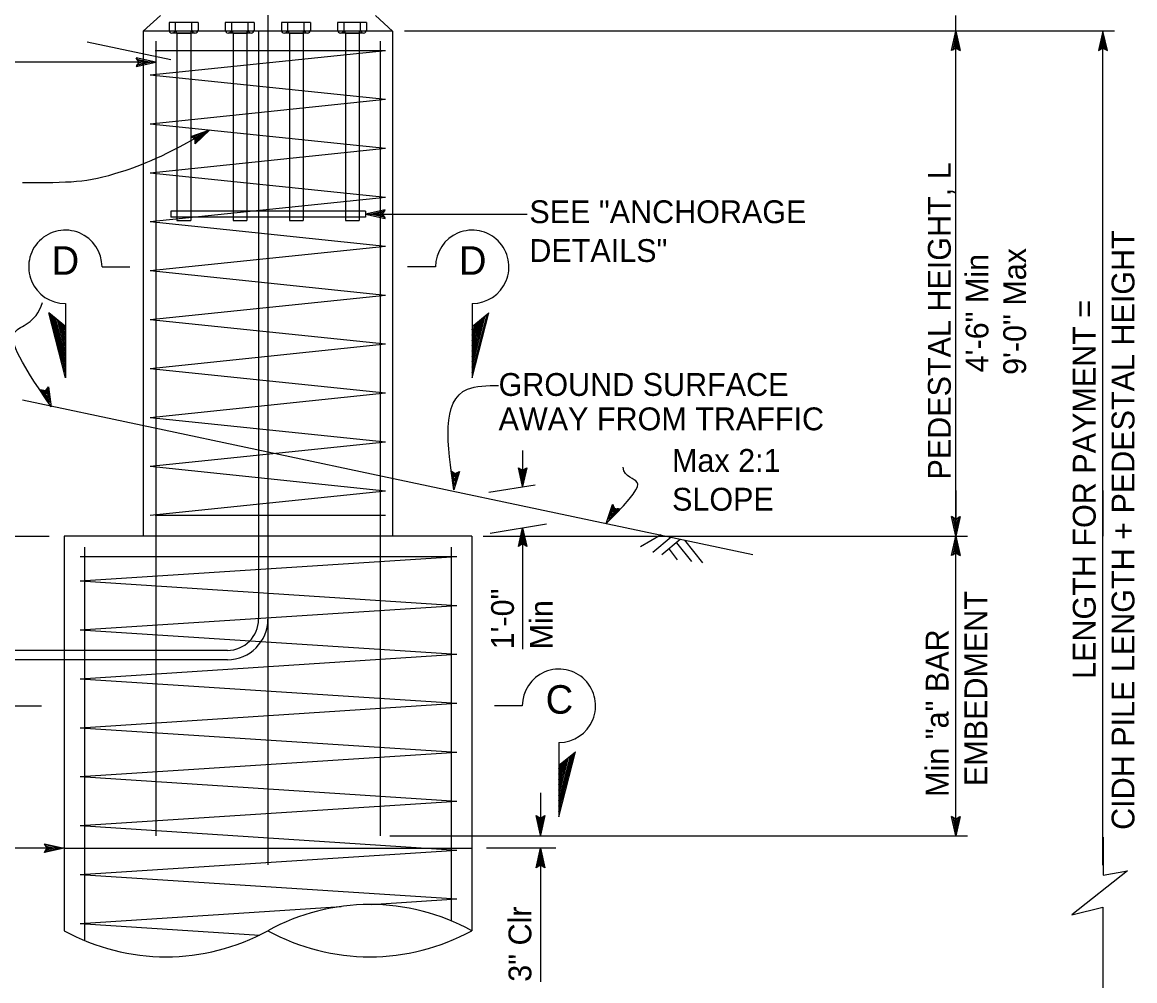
# Model space of a CAD drawing. Extents: x -893 to 867, y -474 to 712.
# Drawn here: x -591.1 to -249.9, y -218.9 to 75 of the extents above; entities that cross this region are included whole.
import ezdxf

# ---------------------------------------------------------------- set-up
doc = ezdxf.new("R2010")
doc.units = 0
for name, color, linetype in [('60 Nongeo Data', 7, 'Continuous'), ('pp_PRESENTATION', 7, 'Continuous'), ('str_Center-Line-A', 7, 'Continuous'), ('str_Concrete-A', 7, 'Continuous'), ('str_Dimensions-A', 7, 'Continuous'), ('str_Grades-A', 7, 'Continuous'), ('str_Misc-Steel-B', 7, 'Continuous'), ('str_Reinforcement-A', 7, 'Continuous'), ('str_Text-A', 7, 'Continuous'), ('str_Utilities-A', 7, 'Continuous')]:
    doc.layers.add(name, color=color, linetype=linetype)

# ---------------------------------------------------------------- blocks, each defined once
blk = doc.blocks.new('AHT')
at = {"layer": '60 Nongeo Data'}
blk.add_lwpolyline([(-5.9055, 1.3189), (0, 0), (-5.9059, -1.3094), (-5.6957, -0.9602), (-1.3693, -0.0035), (-5.6968, 0.9693), (-5.4886, 0.6205), (-2.7193, 0.002), (-5.4858, -0.6114), (-5.2756, -0.2622), (-4.0791, 0.0031), (-5.2799, 0.2713), (-5.1181, 0), (-5.9059, -1.3094), (-5.1181, 0)], close=True, dxfattribs=at)

msp = doc.modelspace()

# ---------------------------------------------------------------- linework, layer by layer
at = {"layer": 'pp_PRESENTATION'}
for p, q in [((-566.68, -0.02), (-558.12, -0.02)), ((-464.37, -0.02), (-472.93, -0.02)), ((-577.93, -11.27), (-577.93, -34.06)), ((-453.12, -11.27), (-453.12, -34.06)), ((-577.93, -34.06), (-583, -14.17)), ((-577.93, -18.28), (-583, -14.17)), ((-577.93, -32.43), (-582.48, -14.59)), ((-577.93, -30.79), (-581.95, -15.02)), ((-577.93, -29.16), (-581.42, -15.45)), ((-577.93, -27.52), (-580.9, -15.87)), ((-577.93, -25.88), (-580.37, -16.3)), ((-577.93, -24.25), (-579.85, -16.72)), ((-453.12, -34.06), (-448.05, -14.17)), ((-453.12, -18.28), (-448.05, -14.17)), ((-453.12, -32.43), (-448.57, -14.6)), ((-453.12, -30.79), (-449.1, -15.02)), ((-453.12, -29.16), (-449.62, -15.45)), ((-453.12, -27.52), (-450.15, -15.87)), ((-453.12, -25.88), (-450.67, -16.3)), ((-453.12, -24.25), (-451.2, -16.72)), ((-577.93, -22.61), (-579.32, -17.15)), ((-577.93, -20.98), (-578.8, -17.58)), ((-577.93, -19.34), (-578.27, -18)), ((-453.12, -22.61), (-451.73, -17.15)), ((-453.12, -20.98), (-452.25, -17.58)), ((-453.12, -19.34), (-452.78, -18)), ((-593.84, -134.62), (-585.29, -134.62)), ((-437.76, -134.62), (-446.32, -134.62)), ((-426.51, -145.87), (-426.51, -168.66)), ((-426.51, -168.66), (-421.44, -148.76)), ((-426.51, -152.87), (-421.44, -148.76)), ((-426.51, -167.02), (-421.96, -149.19)), ((-426.51, -165.39), (-422.49, -149.61)), ((-426.51, -163.75), (-423.01, -150.04)), ((-426.51, -162.11), (-423.54, -150.47)), ((-426.51, -160.48), (-424.06, -150.89)), ((-426.51, -158.84), (-424.59, -151.32)), ((-426.51, -157.21), (-425.12, -151.74)), ((-426.51, -155.57), (-425.64, -152.17)), ((-426.51, -153.93), (-426.17, -152.6))]:
    msp.add_line(p, q, dxfattribs=at)
for centre, start, end in [((-577.93, -0.02), 359.9995, 270), ((-453.12, -0.02), 270, 180.0005), ((-426.51, -134.62), 270, 180.0005)]:
    msp.add_arc(centre, 11.25, start, end, dxfattribs=at)
at = {"layer": 'str_Center-Line-A'}
msp.add_lwpolyline([(-515.79, 564.69), (-515.79, -183.41)], dxfattribs=at)
at = {"layer": 'str_Concrete-A'}
for p, q in [((-548.76, 77.07), (-554.02, 72.29)), ((-482.82, 77.07), (-477.56, 72.29)), ((-554.02, 72.29), (-554.02, -82.57)), ((-477.56, 72.29), (-554.02, 72.29)), ((-477.56, 72.29), (-477.56, -82.57)), ((-453.27, -82.57), (-578.32, -82.57)), ((-578.32, -82.57), (-578.32, -203.59)), ((-453.27, -82.57), (-453.27, -203.59)), ((-578.32, -178.27), (-453.27, -178.27))]:
    msp.add_line(p, q, dxfattribs=at)
for centre, start, end in [((-484.53, -260.49), 61.2143, 118.7857), ((-547.05, -146.69), 241.2143, 298.7857), ((-484.53, -146.69), 241.2143, 298.7857)]:
    msp.add_arc(centre, 64.92, start, end, dxfattribs=at)
at = {"layer": 'str_Dimensions-A'}
for p, q in [((-304.71, -82.57), (-304.71, 77.07)), ((-256.11, 72.29), (-473.89, 72.29)), ((-259.61, -174.94), (-259.61, 72.29)), ((-571.19, 69), (-545.61, 63.58)), ((-437.66, -56.38), (-437.66, -67.37)), ((-437.66, -67.37), (-438.93, -61.64)), ((-438.93, -61.64), (-438.93, -61.64)), ((-438.93, -61.64), (-437.66, -62.4)), ((-437.66, -66.04), (-438.59, -61.86)), ((-437.66, -64.73), (-438.26, -62.03)), ((-437.66, -63.41), (-437.91, -62.26)), ((-437.66, -62.4), (-436.38, -61.64)), ((-436.38, -61.64), (-437.66, -67.37)), ((-436.72, -61.85), (-437.66, -66.06)), ((-437.06, -62.07), (-437.66, -64.73)), ((-437.39, -62.24), (-437.66, -63.41)), ((-436.38, -61.64), (-436.38, -61.64)), ((-448.05, -69.15), (-433.77, -66.83)), ((-437.66, -67.37), (-437.66, -67.37)), ((-304.71, -68.57), (-304.71, -82.57)), ((-259.61, -68.57), (-259.61, -82.57)), ((-447.59, -81.65), (-430.36, -78.85)), ((-438.94, -85.77), (-437.66, -80.03)), ((-438.6, -85.56), (-437.66, -81.35)), ((-437.66, -80.03), (-437.66, -80.03)), ((-437.66, -80.03), (-436.39, -85.77)), ((-437.66, -80.03), (-437.66, -117.25)), ((-437.66, -81.36), (-436.73, -85.54)), ((-725.76, -82.57), (-582.89, -82.57)), ((-449.77, -82.57), (-301.21, -82.57)), ((-437.66, -85), (-438.94, -85.77)), ((-438.26, -85.34), (-437.66, -82.67)), ((-437.92, -85.17), (-437.66, -83.99)), ((-437.66, -82.67), (-437.06, -85.37)), ((-437.66, -83.99), (-437.41, -85.15)), ((-436.39, -85.77), (-437.66, -85)), ((-304.71, -174.53), (-304.71, -82.57)), ((-438.94, -85.77), (-438.94, -85.77)), ((-436.39, -85.77), (-436.39, -85.77)), ((-259.61, -183.52), (-259.61, -92.19)), ((-259.61, -183.52), (-259.61, -92.19)), ((-432.15, -161.33), (-432.15, -174.27)), ((-432.15, -174.27), (-433.48, -168.27)), ((-433.48, -168.27), (-433.48, -168.27)), ((-433.48, -168.27), (-432.15, -169.07)), ((-432.15, -172.88), (-433.12, -168.5)), ((-432.15, -171.51), (-432.77, -168.68)), ((-432.14, -170.13), (-432.41, -168.92)), ((-432.15, -169.07), (-430.81, -168.27)), ((-430.81, -168.27), (-432.15, -174.27)), ((-431.16, -168.49), (-432.15, -172.89)), ((-431.52, -168.72), (-432.15, -171.51)), ((-431.87, -168.9), (-432.14, -170.13)), ((-430.81, -168.27), (-430.81, -168.27)), ((-478.42, -174.53), (-301.21, -174.53)), ((-432.15, -174.27), (-432.15, -174.27)), ((-427.46, -178.27), (-448.72, -178.27)), ((-433.49, -184.27), (-432.15, -178.27)), ((-433.13, -184.05), (-432.15, -179.65)), ((-432.15, -178.27), (-432.15, -219.23)), ((-432.15, -178.27), (-432.15, -178.27)), ((-432.15, -178.27), (-430.82, -184.27)), ((-432.14, -179.66), (-431.18, -184.03)), ((-432.15, -183.47), (-433.49, -184.27)), ((-433.49, -184.27), (-433.49, -184.27)), ((-432.77, -183.82), (-432.15, -181.03)), ((-432.43, -183.64), (-432.15, -182.41)), ((-432.15, -181.03), (-431.52, -183.86)), ((-432.15, -182.41), (-431.88, -183.62)), ((-430.82, -184.27), (-432.15, -183.47)), ((-430.82, -184.27), (-430.82, -184.27))]:
    msp.add_line(p, q, dxfattribs=at)
msp.add_lwpolyline([(-259.6, -174.94), (-259.59, -186.59), (-252.07, -185.25), (-269.18, -198.75), (-259.7, -196.41), (-259.69, -263.68)], dxfattribs=at)
at = {"layer": 'str_Grades-A'}
for p, q in [((-591.12, -40.79), (-554.41, -48.57)), ((-554.41, -48.57), (-477.22, -64.92)), ((-477.22, -64.92), (-367, -88.27)), ((-395.11, -82.24), (-401.45, -85.86)), ((-392.12, -82.92), (-397.7, -87.58)), ((-389.34, -83.63), (-394.92, -88.3)), ((-390.48, -84.62), (-385.86, -90.41)), ((-388.01, -83.8), (-382.45, -90.78)), ((-392.67, -86.55), (-390.27, -89.89))]:
    msp.add_line(p, q, dxfattribs=at)
at = {"layer": 'str_Misc-Steel-B'}
for p, q in [((-537.21, 74.87), (-546.12, 74.87)), ((-546.12, 74.87), (-546.12, 72.63)), ((-538.14, 71.69), (-545.17, 71.69)), ((-544.21, 74.87), (-544.21, 72.5)), ((-539.12, 72.64), (-539.12, 74.87)), ((-537.21, 74.87), (-537.21, 72.58)), ((-519.98, 74.87), (-528.89, 74.87)), ((-528.89, 74.87), (-528.89, 72.63)), ((-520.9, 71.69), (-527.94, 71.69)), ((-526.98, 74.87), (-526.98, 72.51)), ((-521.89, 72.64), (-521.89, 74.87)), ((-519.98, 74.87), (-519.98, 72.58)), ((-502.75, 74.87), (-511.65, 74.87)), ((-511.65, 74.87), (-511.65, 72.63)), ((-503.67, 71.69), (-510.71, 71.69)), ((-509.75, 74.87), (-509.75, 72.51)), ((-504.66, 72.64), (-504.66, 74.87)), ((-502.75, 74.87), (-502.75, 72.58)), ((-485.51, 74.87), (-494.41, 74.87)), ((-494.41, 74.87), (-494.41, 72.63)), ((-486.43, 71.69), (-493.47, 71.69)), ((-492.51, 74.87), (-492.51, 72.51)), ((-487.42, 72.64), (-487.42, 74.87)), ((-485.51, 74.87), (-485.51, 72.58)), ((-539.47, 71.55), (-543.68, 71.55)), ((-543.68, 71.55), (-543.68, 14.23)), ((-539.47, 71.55), (-539.47, 14.23)), ((-522.24, 71.55), (-526.45, 71.55)), ((-526.45, 71.55), (-526.45, 14.23)), ((-522.24, 71.55), (-522.24, 14.23)), ((-505.01, 71.56), (-509.21, 71.56)), ((-509.21, 71.56), (-509.21, 14.23)), ((-505.01, 71.56), (-505.01, 14.23)), ((-487.77, 71.55), (-491.98, 71.55)), ((-491.98, 71.55), (-491.98, 14.23)), ((-487.77, 71.55), (-487.77, 14.23)), ((-485.86, 17.09), (-545.59, 17.09)), ((-545.59, 17.09), (-545.59, 15.18)), ((-485.86, 17.09), (-485.86, 15.18)), ((-485.86, 15.18), (-545.59, 15.18)), ((-543.68, 14.23), (-539.47, 14.23)), ((-526.45, 14.23), (-522.24, 14.23)), ((-509.21, 14.23), (-505.01, 14.23)), ((-491.98, 14.23), (-487.77, 14.23))]:
    msp.add_line(p, q, dxfattribs=at)
for centre, start, end in [((-545.17, 72.64), 180.7224, 351.7875), ((-543.24, 72.65), 180.4996, 268.1024), ((-540.07, 72.64), 272.9268, 0.3985), ((-538.17, 72.64), 184.8049, 356.3828), ((-527.93, 72.64), 180.7224, 351.7875), ((-526.01, 72.65), 180.4996, 268.1024), ((-522.84, 72.64), 272.9268, 0.3985), ((-520.94, 72.64), 184.8049, 356.3828), ((-510.7, 72.64), 180.7224, 351.7875), ((-508.78, 72.65), 180.4996, 268.1024), ((-505.61, 72.64), 272.9268, 0.3985), ((-503.7, 72.64), 184.8049, 356.3828), ((-493.46, 72.64), 180.7224, 351.7875), ((-491.54, 72.65), 180.4996, 268.1024), ((-488.37, 72.64), 272.9268, 0.3985), ((-486.46, 72.64), 184.8049, 356.3828)]:
    msp.add_arc(centre, 0.954, start, end, dxfattribs=at)
at = {"layer": 'str_Reinforcement-A'}
for p, q in [((-550.2, 69.2), (-550.2, -174.53)), ((-481.38, 69.2), (-481.38, -174.53)), ((-551.86, 58.87), (-479.72, 66.37)), ((-550.38, 66.37), (-479.72, 66.37)), ((-551.86, 58.87), (-479.72, 51.36)), ((-551.86, 43.86), (-479.72, 51.36)), ((-551.86, 43.86), (-479.72, 36.36)), ((-551.86, 28.85), (-479.72, 36.36)), ((-551.86, 28.85), (-479.72, 21.35)), ((-551.86, 13.85), (-479.72, 21.35)), ((-551.86, 13.85), (-479.72, 6.34)), ((-551.86, -1.16), (-479.72, 6.34)), ((-551.86, -1.16), (-479.72, -8.66)), ((-551.86, -16.16), (-479.72, -8.66)), ((-551.86, -16.16), (-479.72, -23.67)), ((-551.86, -31.17), (-479.72, -23.67)), ((-551.86, -31.17), (-479.72, -38.67)), ((-551.86, -46.18), (-479.72, -38.67)), ((-551.86, -46.18), (-479.72, -53.68)), ((-551.86, -61.18), (-479.72, -53.68)), ((-551.86, -61.18), (-479.72, -68.69)), ((-551.86, -76.19), (-479.72, -68.69)), ((-550.38, -76.19), (-479.72, -76.19)), ((-572.07, -85.98), (-572.07, -206.6)), ((-459.52, -85.98), (-459.52, -200.58)), ((-573.36, -96.32), (-457.85, -88.82)), ((-573.36, -88.82), (-457.85, -88.82)), ((-573.36, -96.32), (-457.85, -103.82)), ((-573.36, -111.33), (-457.85, -103.82)), ((-573.36, -111.33), (-457.85, -118.83)), ((-573.36, -126.33), (-457.85, -118.83)), ((-573.36, -126.33), (-457.85, -133.84)), ((-573.36, -141.34), (-457.85, -133.84)), ((-573.36, -141.34), (-457.85, -148.84)), ((-573.36, -156.34), (-457.85, -148.84)), ((-573.36, -156.34), (-457.85, -163.85)), ((-573.36, -171.35), (-457.85, -163.85)), ((-573.36, -171.35), (-457.85, -178.85)), ((-573.36, -186.36), (-457.85, -178.85)), ((-573.36, -186.36), (-457.85, -193.86)), ((-484.11, -195.57), (-457.85, -193.86)), ((-573.36, -201.36), (-493.34, -196.17)), ((-573.36, -201.36), (-518.38, -204.93))]:
    msp.add_line(p, q, dxfattribs=at)
at = {"layer": 'str_Text-A'}
for p, q in [((-550.2, 62.71), (-628.38, 62.71)), ((-485.86, 16.14), (-436.22, 16.14)), ((-458.71, -68.36), (-459.55, -62.55)), ((-459.55, -62.55), (-459.55, -62.55)), ((-459.55, -62.55), (-458.34, -63.4)), ((-458.61, -67.03), (-459.23, -62.8)), ((-458.51, -65.73), (-458.91, -62.99)), ((-457.01, -62.73), (-458.71, -68.36)), ((-457.36, -62.91), (-458.61, -67.04)), ((-458.41, -64.41), (-458.58, -63.24)), ((-457.72, -63.11), (-458.51, -65.73)), ((-458.06, -63.26), (-458.41, -64.41)), ((-458.34, -63.4), (-457.01, -62.73)), ((-457.01, -62.73), (-457.01, -62.73)), ((-458.71, -68.36), (-458.71, -68.36)), ((-578.32, -178.27), (-657.14, -178.27))]:
    msp.add_line(p, q, dxfattribs=at)
for points in [[(-591.02, 25.84), (-583.92, 25.84), (-573.83, 25.84), (-562.69, 28.13), (-547.1, 33.99), (-533.62, 41.96)], [(-582.28, -42.91), (-604.41, -10.91), (-588.86, -24.6), (-584.96, -10.91)], [(-411.98, -78.74), (-394.58, -61.45), (-405.83, -68.13), (-406.85, -61.45)]]:
    msp.add_open_spline(points, degree=3, dxfattribs=at)
msp.add_spline([(-458.71, -68.36), (-454.55, -37.53), (-445.02, -36.36)], degree=3, dxfattribs=at)
at = {"layer": 'str_Utilities-A'}
for p, q in [((-518.66, 72.29), (-518.66, -108.06)), ((-515.79, 72.29), (-515.79, -108.06)), ((-578.32, -117.62), (-601.87, -117.62)), ((-528.21, -117.62), (-578.32, -117.62)), ((-578.32, -120.49), (-601.87, -120.49)), ((-528.21, -120.49), (-578.32, -120.49))]:
    msp.add_line(p, q, dxfattribs=at)
for radius in [9.56, 12.42]:
    msp.add_arc((-528.21, -108.06), radius, 270, 360, dxfattribs=at)

# ---------------------------------------------------------------- block references
at = {"layer": 'str_Dimensions-A'}
for p, xscale, yscale, rotation in [((-304.71, 72.29), 1.0169319626820181, 1.011984050218756, 90), ((-259.61, 72.29), 1.0169548046462116, -1.0120666529770603, 90), ((-304.71, -82.57), 1.0169319626820181, 1.011984050218756, -90), ((-304.71, -82.57), 1.0169319626820181, 1.011984050218756, 90), ((-304.71, -174.53), 1.0169319626820181, 1.011984050218756, -90)]:
    msp.add_blockref('AHT', p, dxfattribs=dict(at, xscale=xscale, yscale=yscale, rotation=rotation))
at = {"layer": 'str_Text-A'}
for p, xscale, yscale in [((-550.2, 62.71), 1.0169548046462116, -1.0120666529770603), ((-578.32, -178.27), 1.0169319626820181, 1.011984050218756)]:
    msp.add_blockref('AHT', p, dxfattribs=dict(at, xscale=xscale, yscale=yscale))
for p, xscale, yscale, rotation in [((-533.62, 41.96), 1.0169299288119171, 1.0119820262445096, 31.38408037796341), ((-485.86, 16.14), 1.0169319626820181, -1.011984050218756, -180), ((-582.28, -42.91), 1.0169299288119167, 1.0119820262445096, -70.22497600624966), ((-411.98, -78.74), 1.0169319626820181, 1.011984050218756, -120.10039314217218)]:
    msp.add_blockref('AHT', p, dxfattribs=dict(at, xscale=xscale, yscale=yscale, rotation=rotation))

# ---------------------------------------------------------------- texts
at = {"layer": 'pp_PRESENTATION'}
for s, p in [('D', (-582.13, -2.46)), ('D', (-457.18, -2.46)), ('C', (-430.59, -137.05))]:
    msp.add_text(s, height=8.75, dxfattribs=at).set_placement(p)
at = {"layer": 'str_Dimensions-A'}
for s, p in [('PEDESTAL HEIGHT, L', (-306.31, -65.24)), ('CIDH PILE LENGTH + PEDESTAL HEIGHT', (-249.96, -172.67)), ('9\'-0" Max', (-283.21, -33.16)), ('4\'-6" Min', (-294.76, -32.36)), ('LENGTH FOR PAYMENT =', (-261.86, -126.38)), ('1\'-0"', (-440.31, -117.31)), ('EMBEDMENT', (-295.1, -159.24)), ('Min', (-428.41, -117.31)), ('Min "a" BAR', (-307, -162.56)), ('3" Clr', (-434.97, -219.25))]:
    msp.add_text(s, height=7, rotation=90, dxfattribs=at).set_placement(p)
at = {"layer": 'str_Text-A'}
for s, p in [('SEE "ANCHORAGE', (-435.58, 13.38)), ('DETAILS"', (-435.58, 1.48)), ('GROUND SURFACE', (-445.02, -39.59)), ('AWAY FROM TRAFFIC', (-445.02, -50.13)), ('Max 2:1', (-391.81, -62.88)), ('SLOPE', (-391.81, -74.78))]:
    msp.add_text(s, height=7, dxfattribs=at).set_placement(p)

doc.saveas('drawing.dxf')
